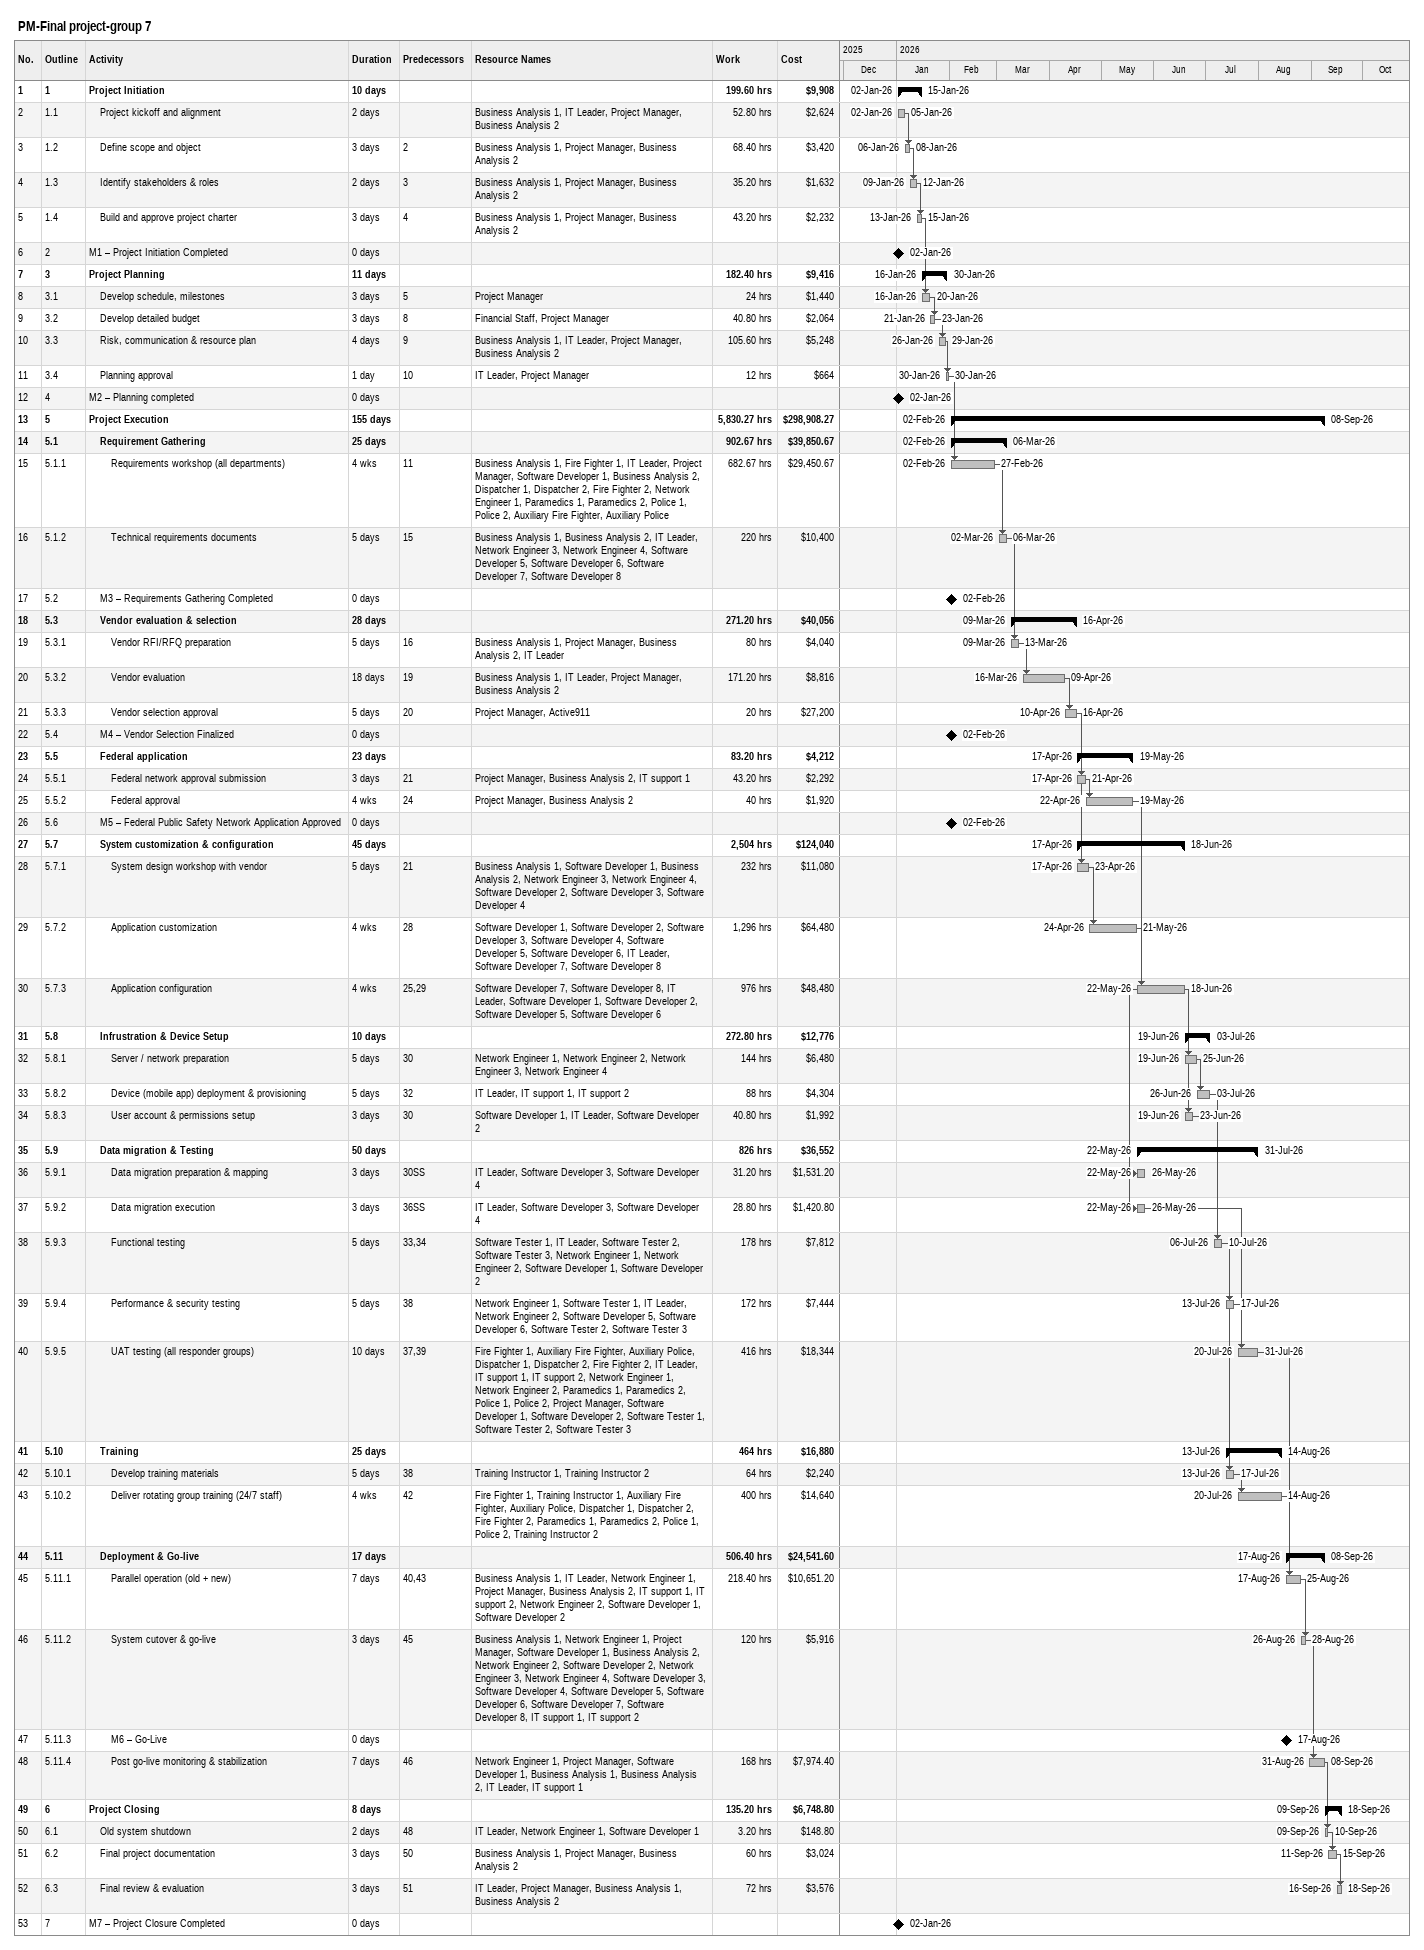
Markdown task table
PM-Final project-group 7

| ID | WBS | Task | Duration | Start | Finish | Predecessors | Resources | Work (h) | Cost ($) |
|---|---|---|---|---|---|---|---|---|---|
| 1 | 1 | **Project Initiation** | 10d | 2026-01-02 | 2026-01-15 |  |  | 199.60 | 9908 |
| 2 | 1.1 | Project kickoff and alignment | 2d | 2026-01-02 | 2026-01-05 |  | Business Analysis 1, IT Leader, Project Manager, Business Analysis 2 | 52.80 | 2624 |
| 3 | 1.2 | Define scope and object | 3d | 2026-01-06 | 2026-01-08 | 2 | Business Analysis 1, Project Manager, Business Analysis 2 | 68.40 | 3420 |
| 4 | 1.3 | Identify stakeholders & roles | 2d | 2026-01-09 | 2026-01-12 | 3 | Business Analysis 1, Project Manager, Business Analysis 2 | 35.20 | 1632 |
| 5 | 1.4 | Build and approve project charter | 3d | 2026-01-13 | 2026-01-15 | 4 | Business Analysis 1, Project Manager, Business Analysis 2 | 43.20 | 2232 |
| 6 | 2 | M1 – Project Initiation Completed | 0d | 2026-01-02 | 2026-01-02 |  |  |  |  |
| 7 | 3 | **Project Planning** | 11d | 2026-01-16 | 2026-01-30 |  |  | 182.40 | 9416 |
| 8 | 3.1 | Develop schedule, milestones | 3d | 2026-01-16 | 2026-01-20 | 5 | Project Manager | 24 | 1440 |
| 9 | 3.2 | Develop detailed budget | 3d | 2026-01-21 | 2026-01-23 | 8 | Financial Staff, Project Manager | 40.80 | 2064 |
| 10 | 3.3 | Risk, communication & resource plan | 4d | 2026-01-26 | 2026-01-29 | 9 | Business Analysis 1, IT Leader, Project Manager, Business Analysis 2 | 105.60 | 5248 |
| 11 | 3.4 | Planning approval | 1d | 2026-01-30 | 2026-01-30 | 10 | IT Leader, Project Manager | 12 | 664 |
| 12 | 4 | M2 – Planning completed | 0d | 2026-01-02 | 2026-01-02 |  |  |  |  |
| 13 | 5 | **Project Execution** | 155d | 2026-02-02 | 2026-09-08 |  |  | 5830.27 | 298908.27 |
| 14 | 5.1 | **Requirement Gathering** | 25d | 2026-02-02 | 2026-03-06 |  |  | 902.67 | 39850.67 |
| 15 | 5.1.1 | Requirements workshop (all departments) | 4w | 2026-02-02 | 2026-02-27 | 11 | Business Analysis 1, Fire Fighter 1, IT Leader, Project Manager, Software Developer 1, Business Analysis 2, Dispatcher 1, Dispatcher 2, Fire Fighter 2, Network Engineer 1, Paramedics 1, Paramedics 2, Police 1, Police 2, Auxiliary Fire Fighter, Auxiliary Police | 682.67 | 29450.67 |
| 16 | 5.1.2 | Technical requirements documents | 5d | 2026-03-02 | 2026-03-06 | 15 | Business Analysis 1, Business Analysis 2, IT Leader, Network Engineer 3, Network Engineer 4, Software Developer 5, Software Developer 6, Software Developer 7, Software Developer 8 | 220 | 10400 |
| 17 | 5.2 | M3 – Requirements Gathering Completed | 0d | 2026-02-02 | 2026-02-02 |  |  |  |  |
| 18 | 5.3 | **Vendor evaluation & selection** | 28d | 2026-03-09 | 2026-04-16 |  |  | 271.20 | 40056 |
| 19 | 5.3.1 | Vendor RFI/RFQ preparation | 5d | 2026-03-09 | 2026-03-13 | 16 | Business Analysis 1, Project Manager, Business Analysis 2, IT Leader | 80 | 4040 |
| 20 | 5.3.2 | Vendor evaluation | 18d | 2026-03-16 | 2026-04-09 | 19 | Business Analysis 1, IT Leader, Project Manager, Business Analysis 2 | 171.20 | 8816 |
| 21 | 5.3.3 | Vendor selection approval | 5d | 2026-04-10 | 2026-04-16 | 20 | Project Manager, Active911 | 20 | 27200 |
| 22 | 5.4 | M4 – Vendor Selection Finalized | 0d | 2026-02-02 | 2026-02-02 |  |  |  |  |
| 23 | 5.5 | **Federal application** | 23d | 2026-04-17 | 2026-05-19 |  |  | 83.20 | 4212 |
| 24 | 5.5.1 | Federal network approval submission | 3d | 2026-04-17 | 2026-04-21 | 21 | Project Manager, Business Analysis 2, IT support 1 | 43.20 | 2292 |
| 25 | 5.5.2 | Federal approval | 4w | 2026-04-22 | 2026-05-19 | 24 | Project Manager, Business Analysis 2 | 40 | 1920 |
| 26 | 5.6 | M5 – Federal Public Safety Network Application Approved | 0d | 2026-02-02 | 2026-02-02 |  |  |  |  |
| 27 | 5.7 | **System customization & configuration** | 45d | 2026-04-17 | 2026-06-18 |  |  | 2504 | 124040 |
| 28 | 5.7.1 | System design workshop with vendor | 5d | 2026-04-17 | 2026-04-23 | 21 | Business Analysis 1, Software Developer 1, Business Analysis 2, Network Engineer 3, Network Engineer 4, Software Developer 2, Software Developer 3, Software Developer 4 | 232 | 11080 |
| 29 | 5.7.2 | Application customization | 4w | 2026-04-24 | 2026-05-21 | 28 | Software Developer 1, Software Developer 2, Software Developer 3, Software Developer 4, Software Developer 5, Software Developer 6, IT Leader, Software Developer 7, Software Developer 8 | 1296 | 64480 |
| 30 | 5.7.3 | Application configuration | 4w | 2026-05-22 | 2026-06-18 | 25, 29 | Software Developer 7, Software Developer 8, IT Leader, Software Developer 1, Software Developer 2, Software Developer 5, Software Developer 6 | 976 | 48480 |
| 31 | 5.8 | **Infrustration & Device Setup** | 10d | 2026-06-19 | 2026-07-03 |  |  | 272.80 | 12776 |
| 32 | 5.8.1 | Server / network preparation | 5d | 2026-06-19 | 2026-06-25 | 30 | Network Engineer 1, Network Engineer 2, Network Engineer 3, Network Engineer 4 | 144 | 6480 |
| 33 | 5.8.2 | Device (mobile app) deployment & provisioning | 5d | 2026-06-26 | 2026-07-03 | 32 | IT Leader, IT support 1, IT support 2 | 88 | 4304 |
| 34 | 5.8.3 | User account & permissions setup | 3d | 2026-06-19 | 2026-06-23 | 30 | Software Developer 1, IT Leader, Software Developer 2 | 40.80 | 1992 |
| 35 | 5.9 | **Data migration & Testing** | 50d | 2026-05-22 | 2026-07-31 |  |  | 826 | 36552 |
| 36 | 5.9.1 | Data migration preparation & mapping | 3d | 2026-05-22 | 2026-05-26 | 30SS | IT Leader, Software Developer 3, Software Developer 4 | 31.20 | 1531.20 |
| 37 | 5.9.2 | Data migration execution | 3d | 2026-05-22 | 2026-05-26 | 36SS | IT Leader, Software Developer 3, Software Developer 4 | 28.80 | 1420.80 |
| 38 | 5.9.3 | Functional testing | 5d | 2026-07-06 | 2026-07-10 | 33, 34 | Software Tester 1, IT Leader, Software Tester 2, Software Tester 3, Network Engineer 1, Network Engineer 2, Software Developer 1, Software Developer 2 | 178 | 7812 |
| 39 | 5.9.4 | Performance & security testing | 5d | 2026-07-13 | 2026-07-17 | 38 | Network Engineer 1, Software Tester 1, IT Leader, Network Engineer 2, Software Developer 5, Software Developer 6, Software Tester 2, Software Tester 3 | 172 | 7444 |
| 40 | 5.9.5 | UAT testing (all responder groups) | 10d | 2026-07-20 | 2026-07-31 | 37, 39 | Fire Fighter 1, Auxiliary Fire Fighter, Auxiliary Police, Dispatcher 1, Dispatcher 2, Fire Fighter 2, IT Leader, IT support 1, IT support 2, Network Engineer 1, Network Engineer 2, Paramedics 1, Paramedics 2, Police 1, Police 2, Project Manager, Software Developer 1, Software Developer 2, Software Tester 1, Software Tester 2, Software Tester 3 | 416 | 18344 |
| 41 | 5.10 | **Training** | 25d | 2026-07-13 | 2026-08-14 |  |  | 464 | 16880 |
| 42 | 5.10.1 | Develop training materials | 5d | 2026-07-13 | 2026-07-17 | 38 | Training Instructor 1, Training Instructor 2 | 64 | 2240 |
| 43 | 5.10.2 | Deliver rotating group training (24/7 staff) | 4w | 2026-07-20 | 2026-08-14 | 42 | Fire Fighter 1, Training Instructor 1, Auxiliary Fire Fighter, Auxiliary Police, Dispatcher 1, Dispatcher 2, Fire Fighter 2, Paramedics 1, Paramedics 2, Police 1, Police 2, Training Instructor 2 | 400 | 14640 |
| 44 | 5.11 | **Deployment & Go-live** | 17d | 2026-08-17 | 2026-09-08 |  |  | 506.40 | 24541.60 |
| 45 | 5.11.1 | Parallel operation (old + new) | 7d | 2026-08-17 | 2026-08-25 | 40, 43 | Business Analysis 1, IT Leader, Network Engineer 1, Project Manager, Business Analysis 2, IT support 1, IT support 2, Network Engineer 2, Software Developer 1, Software Developer 2 | 218.40 | 10651.20 |
| 46 | 5.11.2 | System cutover & go-live | 3d | 2026-08-26 | 2026-08-28 | 45 | Business Analysis 1, Network Engineer 1, Project Manager, Software Developer 1, Business Analysis 2, Network Engineer 2, Software Developer 2, Network Engineer 3, Network Engineer 4, Software Developer 3, Software Developer 4, Software Developer 5, Software Developer 6, Software Developer 7, Software Developer 8, IT support 1, IT support 2 | 120 | 5916 |
| 47 | 5.11.3 | M6 – Go-Live | 0d | 2026-08-17 | 2026-08-17 |  |  |  |  |
| 48 | 5.11.4 | Post go-live monitoring & stabilization | 7d | 2026-08-31 | 2026-09-08 | 46 | Network Engineer 1, Project Manager, Software Developer 1, Business Analysis 1, Business Analysis 2, IT Leader, IT support 1 | 168 | 7974.40 |
| 49 | 6 | **Project Closing** | 8d | 2026-09-09 | 2026-09-18 |  |  | 135.20 | 6748.80 |
| 50 | 6.1 | Old system shutdown | 2d | 2026-09-09 | 2026-09-10 | 48 | IT Leader, Network Engineer 1, Software Developer 1 | 3.20 | 148.80 |
| 51 | 6.2 | Final project documentation | 3d | 2026-09-11 | 2026-09-15 | 50 | Business Analysis 1, Project Manager, Business Analysis 2 | 60 | 3024 |
| 52 | 6.3 | Final review & evaluation | 3d | 2026-09-16 | 2026-09-18 | 51 | IT Leader, Project Manager, Business Analysis 1, Business Analysis 2 | 72 | 3576 |
| 53 | 7 | M7 – Project Closure Completed | 0d | 2026-01-02 | 2026-01-02 |  |  |  |  |
